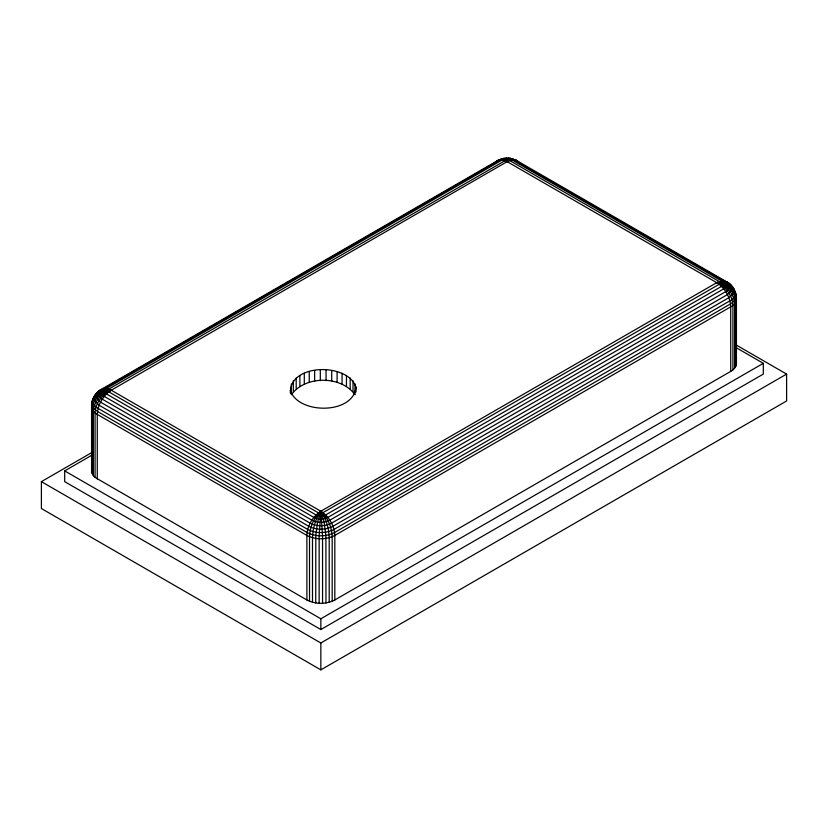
<?xml version="1.0" encoding="UTF-8"?>
<svg xmlns="http://www.w3.org/2000/svg" width="828" height="828" viewBox="0 0 828 828"><rect width="100%" height="100%" fill="white"/><g stroke="black" fill="none" stroke-linecap="round" stroke-linejoin="round"><path stroke-width="1.24" d="M290.369 393.196C289.034 363.099 348.102 362.519 355.988 387.214C353.349 414.611 298.256 414.58 290.369 390.537M508.464 158.717L508.257 158.127L503.859 158.345L498.166 160.249L100.561 389.802C95.323 393.176 91.898 399.137 91.577 405.358L91.577 471.888L93.357 475.707L95.075 477.435L306.877 599.958C315.427 604.43 326.273 604.43 334.822 599.958L730.71 371.399C734.55 369.381 737.924 364.765 735.823 360.377M334.822 599.958L334.822 535.426C334.419 525.78 328.995 516.393 320.85 511.228L111.262 390.216C98.118 381.667 83.431 407.355 97.29 414.424L306.877 535.426C315.427 539.897 326.273 539.897 334.822 535.426L730.71 306.857C741.163 301.64 735.388 286.892 727.439 282.244L516.134 160.249L509.706 158.303L507.15 161.657L111.262 390.216C102.382 394.107 95.479 403.07 95.075 412.893L95.075 477.435M92.177 409.301C92.508 399.251 101.844 391.696 111.262 390.216L105.725 388.953L100.861 389.791L94.734 395.732L92.767 399.903C92.281 403.619 95.127 406.693 98.128 408.411L307.716 529.423C315.758 533.625 325.942 533.625 333.984 529.423L729.872 300.854C739.176 296.703 734.136 285.991 727.439 282.244M92.177 473.844L92.467 400.649M91.577 405.358L92.177 403.402M91.577 469.9L92.177 467.934M93.626 398.806L94.433 396.301M505.836 158.717L506.291 158.138L507.15 161.657L716.737 282.659C725.618 286.55 732.521 295.513 732.925 305.335L732.925 369.878M508.257 158.127L507.15 161.657L502.368 159.866L498.166 160.249M96.048 394.687L97.249 392.617L99.163 391.302L500.164 159.783L506.291 158.138M354.995 383.954L354.995 394.708C341.146 375.436 305.211 375.436 291.363 394.708L291.363 383.954M99.163 391.302L100.561 389.802M495.051 162.733C497.959 158.976 503.672 157.92 507.15 161.657L511.932 159.866L516.134 160.249M498.466 160.259L502.979 158.645L507.15 161.657C510.628 157.92 516.341 158.976 519.249 162.733M104.276 388.342C100.612 389.791 100.612 394.966 104.276 396.415L313.864 517.417C318.138 519.653 323.562 519.653 327.836 517.417L723.724 288.858C727.388 287.409 727.388 282.234 723.724 280.785L716.737 282.659L320.85 511.228C312.705 516.393 307.281 525.78 306.877 535.426L306.877 599.958M735.181 344.396L786.6 374.09L786.6 400.98L320.85 669.873L41.4 508.537L41.4 481.648L91.784 452.554M735.305 347.16L763.312 363.326L763.312 374.09L320.85 629.539L64.688 481.648L64.688 470.894L92.643 454.748M64.688 470.894L320.85 618.785L763.312 363.326M41.4 481.648L320.85 642.983L786.6 374.09M515.834 160.259L511.321 158.645L507.15 161.657L505.401 158.862L503.859 158.345M500.754 159.493L503.227 158.976M509.706 158.303L510.441 158.345L508.009 158.138M511.073 158.976L513.546 159.493M723.724 280.785L729.137 283.414L733.266 288.165L736.123 295.016L736.423 299.788M511.321 158.645L725.494 281.81M730.451 284.728C726.591 281.727 721.323 281.458 716.737 282.659C724.883 287.834 730.306 297.221 730.71 306.857L730.71 371.399M730.751 285.06L731.952 287.13M733.567 288.744L735.533 293.081L735.823 295.844L735.823 366.286M735.823 295.844L736.423 297.801L736.423 364.32M735.823 301.744C735.492 291.694 726.156 284.128 716.737 282.659L722.275 281.396L727.139 282.224C730.834 284.666 729.499 290.059 725.721 291.622L329.834 520.181C324.338 523.058 317.362 523.058 311.866 520.181L102.279 399.179C99.257 397.782 97.228 393.683 99.753 390.899L105.135 389.543L111.262 390.216C103.117 395.391 97.694 404.778 97.29 414.424L97.29 478.957M734.643 368.149L734.643 303.617C734.26 293.64 726.021 285.318 716.737 282.659C721.819 281.913 727.315 282.834 731.362 286.157L731.362 290.69L727.439 294.602L331.552 523.161C325 526.587 316.7 526.587 310.148 523.161L100.561 402.16L96.638 398.247L96.638 393.724C100.685 390.392 106.181 389.47 111.262 390.216C101.979 392.876 93.74 401.197 93.357 411.174L93.357 475.707M355.988 387.214L355.988 391.996M353.028 380.839L353.028 391.592M350.161 377.972L350.161 388.725M346.466 375.426L346.466 386.19M342.067 373.304L342.067 384.057M337.099 371.637L337.099 382.401M332.183 601.242L332.183 536.699C331.8 527.25 327.888 517.666 320.85 511.228C313.812 517.666 309.9 527.25 309.517 536.699L309.517 601.242M331.707 370.509L331.707 381.263M329.202 602.235L329.202 537.693C328.861 528.388 326.346 518.856 320.85 511.228C315.354 518.856 312.839 528.388 312.498 537.693L312.498 602.235M326.046 369.93L326.046 380.694M325.963 602.919L325.89 535.405L324.141 522.085L320.85 511.228L317.559 522.085L315.81 535.405L315.737 602.919M322.568 603.26L322.547 535.747L320.85 511.228L319.153 535.747L319.132 603.26M320.85 618.785L320.85 629.539M320.85 642.983L320.85 669.873M320.312 369.93L320.312 380.694M314.65 370.509L314.65 381.263M309.258 371.637L309.258 382.401M304.29 373.304L304.29 384.057M299.891 375.426L299.891 386.19M296.196 377.972L296.196 388.725M293.329 380.839L293.329 391.592M723.465 283.29L722.865 285.277L721.519 286.395L325.632 514.954L322.599 515.968L319.101 515.968L316.068 514.954L106.481 393.952C103.976 392.958 103.976 389.419 106.481 388.435L502.368 159.866L505.401 158.862L508.899 158.862L511.932 159.866L721.519 280.878L723.465 283.29L729.396 285.795L733.784 289.862L733.266 293.288L728.837 297.718L332.949 526.277C325.549 530.148 316.151 530.148 308.751 526.277L99.163 405.275L94.734 400.845L94.216 397.43C98.149 392.213 104.908 389.926 111.262 390.216C102.817 390.63 93.906 395.887 91.877 404.53L93.626 408.297L97.507 411.495L307.095 532.497C315.509 536.906 326.191 536.906 334.605 532.497L730.493 303.938L734.374 300.74L736.123 296.973C734.094 288.33 725.183 283.062 716.737 282.659L723.465 283.29M720.153 283.072L719.159 284.304L321.74 513.381L318.428 512.874L108.841 391.861L107.847 390.64L108.841 389.067L506.26 159.99L509.572 160.497L719.159 281.499L720.153 283.072"/></g></svg>
